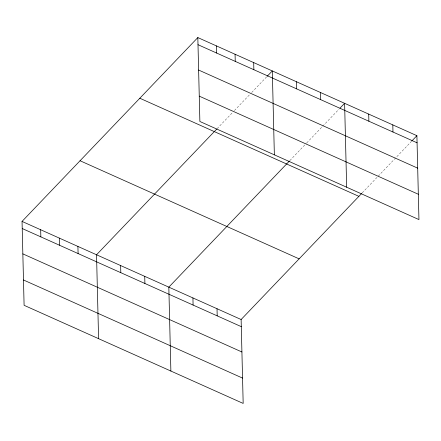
<?xml version="1.0" encoding="UTF-8"?>
<svg xmlns="http://www.w3.org/2000/svg" width="441" height="441" viewBox="0 0 441 441"><rect width="100%" height="100%" fill="white"/><g stroke="black" fill="none" stroke-linecap="round" stroke-linejoin="round"><path stroke-width="0.33" stroke-dasharray="2.21 1.65" d="M217.11 128.662L232.55 112.516M234.419 110.559L249.86 94.413M251.728 92.456L266.7 76.8M289.875 160.552L306.247 143.424M306.716 142.934L338.991 109.181M362.166 192.926L411.288 141.555"/><path stroke-width="0.66" d="M361.697 193.417L241.122 319.521L243.173 403.427L24.101 305.315L22.05 221.41L197.827 37.573L416.899 135.685L418.95 219.59L199.878 121.479L197.827 37.573M216.647 129.152L96.535 254.766L98.586 338.671M267.169 76.315L272.312 70.929L274.363 154.841M289.406 161.037L168.826 287.141L170.876 371.052M339.928 108.199L344.608 103.31L346.659 187.216M411.756 141.065L416.899 135.685M198.003 44.701L417.076 142.812M198.621 70.042L417.693 168.153M199.26 96.144L418.333 194.255M139.819 98.238L358.891 196.35M80.058 160.745L299.13 258.856M22.05 221.41L241.122 319.521M22.226 228.537L241.293 326.649M22.844 253.873L241.916 351.984M23.483 279.98L242.55 378.091M392.804 124.891L392.975 132.024M368.704 114.098L368.88 121.231M320.508 92.516L320.684 99.644M296.413 81.723L296.584 88.856M253.691 62.594L253.867 69.722M235.07 54.254L235.246 61.382M216.448 45.914L216.625 53.041M217.022 308.728L217.198 315.855M192.926 297.934L193.097 305.067M144.731 276.353L144.902 283.48M120.63 265.559L120.806 272.687M77.914 246.425L78.09 253.558M59.292 238.085L59.469 245.218M40.671 229.75L40.848 236.878"/></g></svg>
